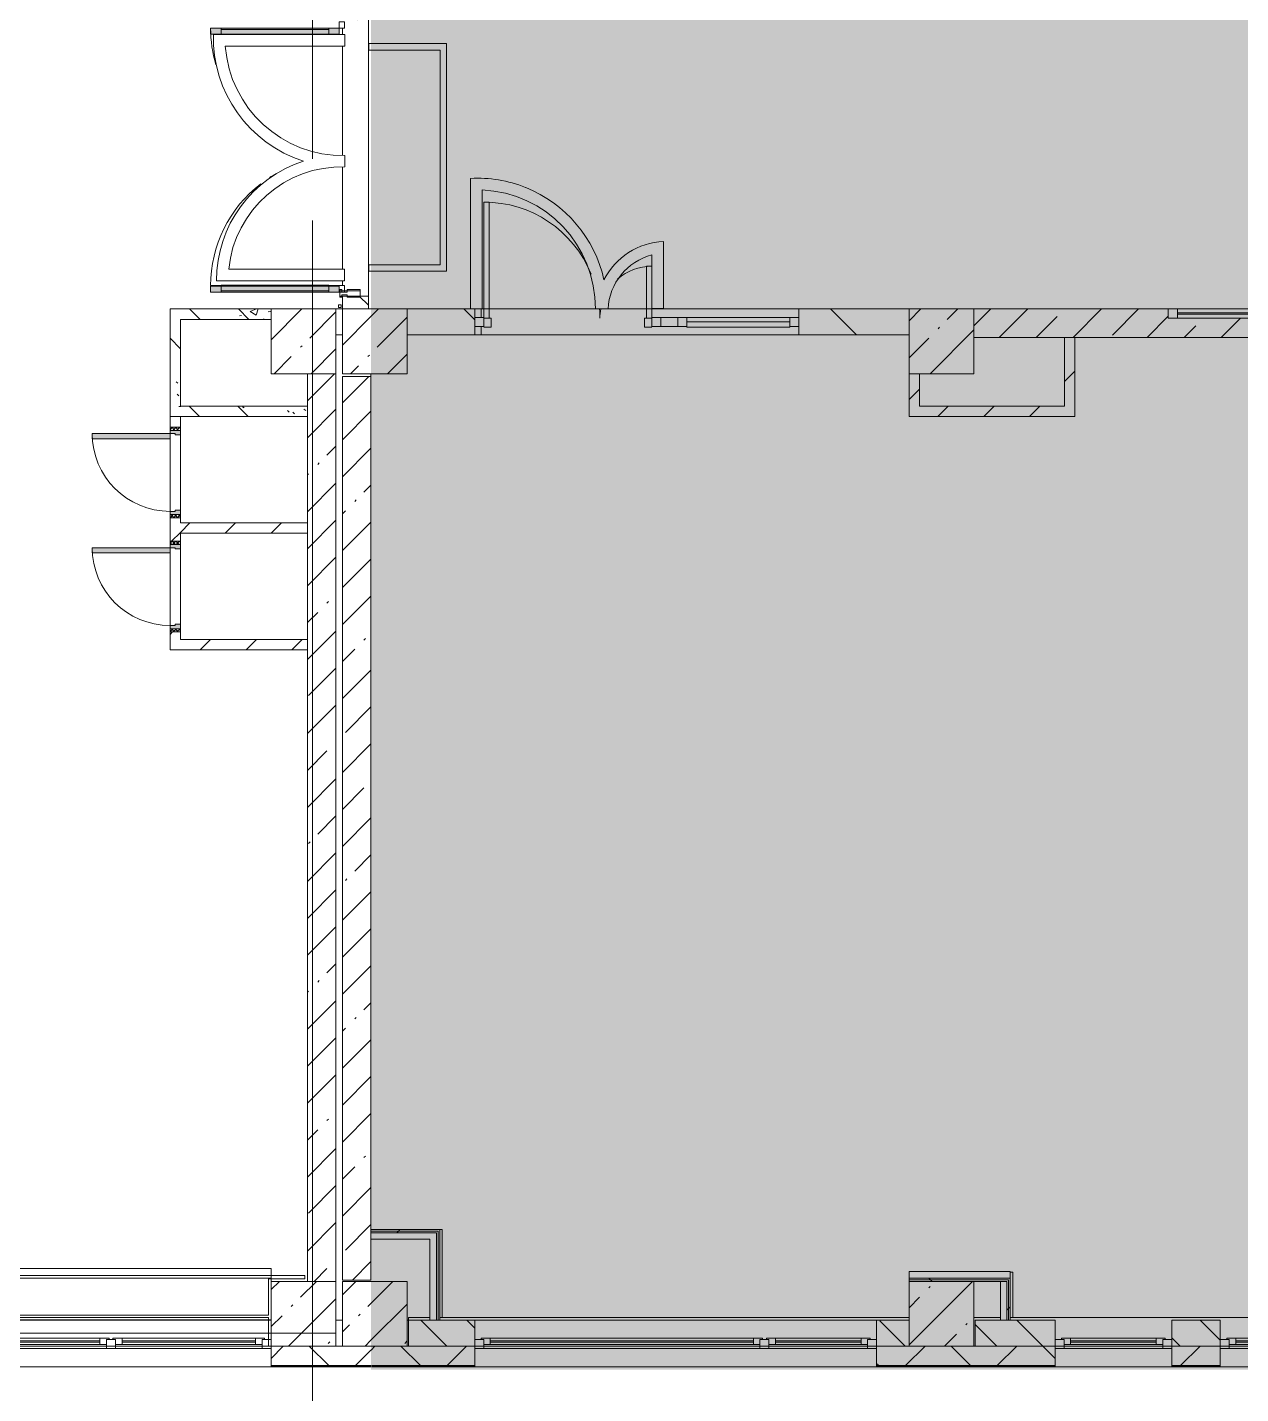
# Model space of a CAD drawing. Header units: millimetres. Extents: x 35363 to 232034, y -8553 to 29000.
# Drawn here: x 141134 to 150492, y -466 to 10073 of the extents above; entities that cross this region are included whole.
import ezdxf

# ---------------------------------------------------------------- set-up
doc = ezdxf.new("R2010")
doc.units = ezdxf.units.MM
doc.linetypes.add('Осевая', pattern=[3175, 635, -476.25, 1587.5, -476.25])
doc.layers.add('A-DETL-GENF-1', color=7, linetype='Continuous', lineweight=9, true_color=0xc0c0c0, transparency=0.4)
for name, color, linetype, lineweight, true_color in [('A-DETL-GENF-2', 7, 'Continuous', 5, 0xe2e2e2), ('A-DETL-GENF-3', 7, 'Continuous', 5, 0xaaaaaa), ('A-DETL-GENF-4', 7, 'Continuous', 5, 0xb7b7b7), ('A-DOOR-3', 7, 'Continuous', 5, 0xaaaaaa), ('A-DOOR-4', 7, 'Continuous', 5, 0xe2e2e2), ('A-DOOR-5', 7, 'Continuous', 5, 0xb7b7b7), ('A-DOOR-FRAM-4', 7, 'Continuous', 5, 0xe2e2e2), ('A-DOOR-FRAM-5', 7, 'Continuous', 5, 0xaaaaaa), ('A-FLOR-1', 7, 'Continuous', 5, 0xaaaaaa), ('A-FLOR-2', 7, 'Continuous', 5, 0xb7b7b7), ('A-GLAZ-3', 7, 'Continuous', 5, 0x737373), ('A-GLAZ-CURT-3', 7, 'Continuous', 5, 0x737373), ('A-GLAZ-CWMG-4', 7, 'Continuous', 5, 0x737373), ('A-WALL-3', 7, 'Continuous', 9, 0x737373), ('A-WALL-4', 7, 'Continuous', 5, 0x737373), ('I-WALL-1', 7, 'Continuous', 5, 0xe7e7e7), ('I-WALL-2', 7, 'Continuous', 9, 0xe7e7e7), ('I-WALL-4', 7, 'Continuous', 5, 0x737373), ('I-WALL-5', 7, 'Continuous', 5, 0x787878), ('S-COLS-2', 7, 'Continuous', 5, 0x737373)]:
    doc.layers.add(name, color=color, linetype=linetype, lineweight=lineweight, true_color=true_color)
for name, color, linetype, lineweight in [('A-GLAZ-2', 7, 'Continuous', 5), ('A-GLAZ-CWMG-2', 7, 'Continuous', 5), ('A-WALL', 7, 'Continuous', 9), ('A-WALL-2', 7, 'Continuous', 5), ('I-WALL-3', 7, 'Continuous', 5), ('S-COLS-1', 7, 'Continuous', 5), ('Оси', 7, 'Continuous', 9), ('Оси-2', 7, 'Осевая', 9)]:
    doc.layers.add(name, color=color, linetype=linetype, lineweight=lineweight)
pattern_1 = [(45, (-38790, -7650), (-285.123, 285.123), []), (45, (-38504.88, -7650), (-285.123, 285.123), [504.031, -100.806, 16.764, -84.042])]
pattern_2 = [(45, (-38790, -150), (-285.123, 285.123), []), (45, (-38504.88, -150), (-285.123, 285.123), [504.031, -100.806, 16.764, -84.042])]
pattern_3 = [(45, (105024.03, 0), (-353.5534, 353.5534), []), (135, (105024.03, 0), (-353.5534, -353.5534), [])]
pattern_4 = [(45, (105024.03, 0), (-176.7767, 176.7767), [])]
pattern_5 = [(45, (105024.03, 0), (-285.123, 285.123), []), (45, (105309.15, 0), (-285.123, 285.123), [504.031, -100.806, 16.764, -84.042])]
pattern_6 = [(135, (105024.03, 0), (-353.5534, -353.5534), [])]
pattern_7 = [(135, (105024, 0), (-377.171, -377.171), [533.4, -88.9, 17.78, -88.9]), (135, (105024, 376.94), (-377.171, -377.171), []), (50, (105024.03, 0), (637.6445, -55.7866), [66.675, -733.425]), (355, (105024, 0), (-123.349, 668.699), [53.34, -586.74]), (100.451, (105077.16, -4.65), (514.299, 612.908), [56.665, -623.315]), (46.184, (105024, 177.8), (948.776, -147.15), [100.012, -1100.137]), (96.636, (105103.1, 165.5), (830.91, 865.997), [84.998, -934.973]), (351.184, (105024, 177.8), (830.918, 865.988), [80.01, -880.11]), (21, (105112.93, 133.35), (530.6506, -357.928), [66.675, -733.425]), (326, (105112.9, 133.35), (216.308, 644.658), [53.34, -586.74]), (71.451, (105157.15, 103.5), (746.96, 286.724), [56.665, -623.315]), (37.5, (105024.03, 0), (10.8105, 295.9426), [16.764, -562.864, 16.764, -578.866, -588.962]), (37.5, (105024.03, 0), (10.8105, 295.9426), [-1175.258, 16.764, -572.198]), (7.5, (105024.03, 0), (233.8692, 350.6318), [16.764, -322.834, 16.764, -549.529, -224.472]), (7.5, (105024.03, 0), (233.8692, 350.6318), [-905.891, 16.764, -207.708]), (327.5, (104825.78, 0), (474.5678, -20.0513), [16.764, -205.486, 16.764, -676.656, -920.115]), (327.5, (104825.78, 0), (474.5678, -20.0513), [-915.67, 16.764, -903.351]), (317.5, (104736.9, 0), (518.452, 88.9934), [16.764, -272.161, 16.764, -443.738, -653.415]), (317.5, (104736.9, 0), (518.452, 88.9934), [-749.427, 16.764, -636.651])]
pattern_8 = [(135, (105024.03, 0), (-176.7767, -176.7767), [])]
pattern_9 = [(45, (105024, 0), (-530.33, 530.33), []), (135, (105024, 0), (-530.33, -530.33), [])]

# ---------------------------------------------------------------- blocks, each defined once
blk = doc.blocks.new('BSC_Колонна _Прямоугольная - 500х500-23286270-2_6_2_птичка')
at = {"layer": 'S-COLS-1'}
h = blk.add_hatch(dxfattribs=at)
h.set_pattern_fill('FP_65', color=256, style=0, pattern_type=2)
h.set_pattern_definition(pattern_1)
h.paths.add_polyline_path([(-37, -250), (-30, -250), (-30, 250), (-250, 250), (-250, -250)])
h = blk.add_hatch(dxfattribs=at)
h.set_pattern_fill('FP_65', color=256, style=0, pattern_type=2)
h.set_pattern_definition(pattern_1)
h.paths.add_polyline_path([(-30, -250), (250, -250), (250, 250), (-30, 250)])
for p, q in [((-30, 250), (-250, 250)), ((-250, 250), (-250, -250)), ((-250, -250), (-30, -250))]:
    blk.add_line(p, q, dxfattribs=at)
at = {"layer": 'S-COLS-2'}
for p, q in [((250, 250), (-30, 250)), ((250, -250), (250, 250)), ((-30, -250), (250, -250))]:
    blk.add_line(p, q, dxfattribs=at)
blk = doc.blocks.new('BSC_Колонна _Прямоугольная - 500х500-V53-2_6_2_птичка')
at = {"layer": 'S-COLS-1'}
h = blk.add_hatch(dxfattribs=at)
h.set_pattern_fill('FP_66', color=256, style=0, pattern_type=2)
h.set_pattern_definition([(45, (-43160, -7650), (-285.123, 285.123), []), (45, (-42874.88, -7650), (-285.123, 285.123), [504.031, -100.806, 16.764, -84.042])])
h.paths.add_polyline_path([(-250, -250), (250, -250), (250, 250), (-250, 250)])
at = {"layer": 'S-COLS-2'}
for p, q in [((250, 250), (-250, 250)), ((-250, 250), (-250, -250)), ((250, -250), (250, 250)), ((-250, -250), (250, -250))]:
    blk.add_line(p, q, dxfattribs=at)
blk = doc.blocks.new('BSC_Колонна _Прямоугольная - 500х500-V59-2_6_2_птичка')
at = {"layer": 'S-COLS-1'}
h = blk.add_hatch(dxfattribs=at)
h.set_pattern_fill('FP_72', color=256, style=0, pattern_type=2)
h.set_pattern_definition(pattern_2)
h.paths.add_polyline_path([(-37, -250), (-30, -250), (-30, 250), (-250, 250), (-250, -250)])
h = blk.add_hatch(dxfattribs=at)
h.set_pattern_fill('FP_72', color=256, style=0, pattern_type=2)
h.set_pattern_definition(pattern_2)
h.paths.add_polyline_path([(-6, -250), (250, -250), (250, 250), (-30, 250), (-30, -250)])
for p, q in [((-30, 250), (-250, 250)), ((-250, 250), (-250, -250)), ((-250, -250), (-30, -250))]:
    blk.add_line(p, q, dxfattribs=at)
at = {"layer": 'S-COLS-2'}
for p, q in [((250, 250), (-30, 250)), ((250, -250), (250, 250)), ((-30, -250), (250, -250))]:
    blk.add_line(p, q, dxfattribs=at)
blk = doc.blocks.new('BSC_Колонна _Прямоугольная - 500х500-V60-2_6_2_птичка')
at = {"layer": 'S-COLS-1'}
h = blk.add_hatch(dxfattribs=at)
h.set_pattern_fill('FP_73', color=256, style=0, pattern_type=2)
h.set_pattern_definition([(45, (-43160, -150), (-285.123, 285.123), []), (45, (-42874.88, -150), (-285.123, 285.123), [504.031, -100.806, 16.764, -84.042])])
h.paths.add_polyline_path([(-250, -250), (250, -250), (250, 250), (-250, 250), (-250, -86)])
at = {"layer": 'S-COLS-2'}
for p, q in [((250, 250), (-250, 250)), ((-250, 250), (-250, -250)), ((250, -250), (250, 250)), ((-250, -250), (250, -250))]:
    blk.add_line(p, q, dxfattribs=at)
blk = doc.blocks.new('120_Окно_СКБ_2Ст - 120_Окно_СКБ_2Ст 3100х2500 _мал_ створка слева-2_-22446420-2_6_2_птичка')
at = {"layer": 'A-GLAZ-3'}
for p, q in [((-1550, -127), (-1550, -57)), ((-1550, -57), (-1480, -57)), ((1550, -57), (-1550, -57)), ((-1480, -57), (-1480, -127)), ((-720, -87), (-1480, -87)), ((-1480, -87), (-1480, -127)), ((-1430, -137), (-1430, -87)), ((-770, -137), (-770, -87)), ((-720, -127), (-720, -57)), ((-720, -57), (-650, -57)), ((-720, -127), (-720, -87)), ((-650, -57), (-650, -127)), ((1480, -87), (-650, -87)), ((-650, -87), (-650, -127)), ((-600, -137), (-600, -87)), ((1430, -137), (1430, -87)), ((1480, -127), (1480, -57)), ((1480, -57), (1550, -57)), ((1480, -127), (1480, -87)), ((1550, -57), (1550, -127)), ((-1480, -127), (-1550, -127)), ((-1550, -127), (-1500, -127)), ((-1480, -127), (-1500, -127)), ((-1500, -127), (-1500, -137)), ((-1500, -137), (-700, -137)), ((-700, -137), (-1500, -137)), ((-1430, -107), (-770, -107)), ((-770, -117), (-1430, -117)), ((-650, -127), (-720, -127)), ((-700, -127), (-720, -127)), ((-700, -127), (-670, -127)), ((-700, -137), (-700, -127)), ((-650, -127), (-670, -127)), ((-670, -127), (-670, -137)), ((-670, -137), (1500, -137)), ((1500, -137), (-670, -137)), ((-600, -107), (1430, -107)), ((1430, -117), (-600, -117)), ((1550, -127), (1480, -127)), ((1500, -127), (1480, -127)), ((1500, -127), (1550, -127)), ((1500, -137), (1500, -127))]:
    blk.add_line(p, q, dxfattribs=at)
blk = doc.blocks.new('120_Окно_СКБ_2Ст - 120_Окно_СКБ_2Ст 2100х2400 _мал створка справа_-22446225-2_6_2_птичка')
at = {"layer": 'A-GLAZ-2'}
for p, q in [((-1050, -127), (-1050, -57)), ((-1050, -57), (-980, -57)), ((1050, -57), (-1050, -57)), ((-980, -57), (-980, -127)), ((150, -87), (-980, -87)), ((-980, -87), (-980, -127)), ((-930, -137), (-930, -87)), ((100, -137), (100, -87)), ((150, -127), (150, -57)), ((150, -57), (220, -57)), ((150, -127), (150, -87)), ((220, -57), (220, -127)), ((980, -87), (220, -87)), ((220, -87), (220, -127)), ((270, -137), (270, -87)), ((930, -137), (930, -87)), ((980, -127), (980, -57)), ((980, -57), (1050, -57)), ((980, -127), (980, -87)), ((1050, -57), (1050, -127)), ((-980, -127), (-1050, -127)), ((-1050, -127), (-1000, -127)), ((-980, -127), (-1000, -127)), ((-1000, -127), (-1000, -137)), ((-1000, -137), (170, -137)), ((170, -137), (-1000, -137)), ((-930, -107), (100, -107)), ((100, -117), (-930, -117)), ((220, -127), (150, -127)), ((170, -127), (150, -127)), ((170, -127), (200, -127)), ((170, -137), (170, -127)), ((220, -127), (200, -127)), ((200, -127), (200, -137)), ((200, -137), (1000, -137)), ((1000, -137), (200, -137)), ((270, -107), (930, -107)), ((930, -117), (270, -117)), ((1050, -127), (980, -127)), ((1000, -127), (980, -127)), ((1000, -127), (1050, -127)), ((1000, -137), (1000, -127))]:
    blk.add_line(p, q, dxfattribs=at)
blk = doc.blocks.new('120_Окно_СКБ_2Ст - 120_Окно_СКБ_2Ст 2100х2500 _мал створка СЛЕВА_-V96-2_6_2_птичка')
at = {"layer": 'A-GLAZ-3'}
for p, q in [((-1050, -127), (-1050, -57)), ((-1050, -57), (-980, -57)), ((1050, -57), (-1050, -57)), ((-980, -57), (-980, -127)), ((-220, -87), (-980, -87)), ((-980, -87), (-980, -127)), ((-930, -137), (-930, -87)), ((-270, -137), (-270, -87)), ((-220, -127), (-220, -57)), ((-220, -57), (-150, -57)), ((-220, -127), (-220, -87)), ((-150, -57), (-150, -127)), ((980, -87), (-150, -87)), ((-150, -87), (-150, -127)), ((-100, -137), (-100, -87)), ((930, -137), (930, -87)), ((980, -127), (980, -57)), ((980, -57), (1050, -57)), ((980, -127), (980, -87)), ((1050, -57), (1050, -127)), ((-980, -127), (-1050, -127)), ((-1050, -127), (-1000, -127)), ((-980, -127), (-1000, -127)), ((-1000, -127), (-1000, -137)), ((-1000, -137), (-200, -137)), ((-200, -137), (-1000, -137)), ((-930, -107), (-270, -107)), ((-270, -117), (-930, -117)), ((-150, -127), (-220, -127)), ((-200, -127), (-220, -127)), ((-200, -127), (-170, -127)), ((-200, -137), (-200, -127)), ((-150, -127), (-170, -127)), ((-170, -127), (-170, -137)), ((-170, -137), (1000, -137)), ((1000, -137), (-170, -137)), ((-100, -107), (930, -107)), ((930, -117), (-100, -117)), ((1050, -127), (980, -127)), ((1000, -127), (980, -127)), ((1000, -127), (1050, -127)), ((1000, -137), (1000, -127))]:
    blk.add_line(p, q, dxfattribs=at)
blk = doc.blocks.new('BSC_Колонна _Прямоугольная - 500х500-V133-2_6_2_птичка')
at = {"layer": 'S-COLS-1'}
h = blk.add_hatch(dxfattribs=at)
h.set_pattern_fill('FP_136', color=256, style=0, pattern_type=2)
h.set_pattern_definition([(45, (-38240, -150), (-285.123, 285.123), []), (45, (-37954.88, -150), (-285.123, 285.123), [504.031, -100.806, 16.764, -84.042])])
h.paths.add_polyline_path([(-250, -250), (250, -250), (250, 250), (-250, 250), (-250, -86)])
for p, q in [((250, 250), (-250, 250)), ((-250, 250), (-250, -250)), ((250, -250), (250, 250)), ((-250, -250), (250, -250))]:
    blk.add_line(p, q, dxfattribs=at)
blk = doc.blocks.new('BSC_Колонна _Прямоугольная - 500х500-V134-2_6_2_птичка')
at = {"layer": 'S-COLS-1'}
h = blk.add_hatch(dxfattribs=at)
h.set_pattern_fill('FP_137', color=256, style=0, pattern_type=2)
h.set_pattern_definition([(45, (-38240, -7650), (-285.123, 285.123), []), (45, (-37954.88, -7650), (-285.123, 285.123), [504.031, -100.806, 16.764, -84.042])])
h.paths.add_polyline_path([(-250, -250), (250, -250), (250, 250), (-250, 250), (-250, 52)])
for p, q in [((250, 250), (-250, 250)), ((-250, 250), (-250, -250)), ((250, -250), (250, 250)), ((-250, -250), (250, -250))]:
    blk.add_line(p, q, dxfattribs=at)
blk = doc.blocks.new('110_Дверь_СКБ_1Ст - д-18 700x2100h_Технический шкаф ЭОМ и СС-21511926-2_6_2_птичка')
at = {"layer": 'A-DOOR-3'}
h = blk.add_hatch(dxfattribs=at)
h.set_pattern_fill('FP_141', color=256, style=0, pattern_type=2)
h.set_pattern_definition([(135, (1951.41, 104.685), (-14.14214, -14.14214), []), (225, (1951.41, 104.685), (14.14214, -14.14214), [])])
h.paths.add_polyline_path([(337.5, -40), (362.5, -40), (362.5, 40), (337.5, 40)])
at = {"layer": 'A-DOOR-4'}
h = blk.add_hatch(color=256, dxfattribs=at)
h.paths.add_polyline_path([(-312.5, -40), (-277.5, -40), (-277.5, 0), (-287.5, 0), (-287.5, 40), (-312.5, 40)])
h.paths.add_polyline_path([(302.5, 0), (302.5, -40), (337.5, -40), (337.5, 40), (312.5, 40), (312.5, 0)])
at = {"layer": 'A-DOOR-FRAM-4'}
blk.add_hatch(color=256, dxfattribs=at).paths.add_polyline_path([(272.5, 319.6), (272.5, 40), (312.5, 40), (312.5, 640), (272.5, 640)])
at = {"layer": 'A-DOOR-FRAM-5'}
h = blk.add_hatch(dxfattribs=at)
h.set_pattern_fill('FP_142', color=256, style=0, pattern_type=2)
h.set_pattern_definition([(45, (-171.384, 104.685), (-14.1421, 14.1421), []), (135, (-171.384, 104.685), (-14.1421, -14.1421), [])])
h.paths.add_polyline_path([(-337.5, -40), (-312.5, -40), (-312.5, 40), (-337.5, 40)])
at = {"layer": 'A-DOOR-3'}
for p, q in [((312.5, 640), (272.5, 640)), ((272.5, 640), (272.5, 40)), ((312.5, 40), (312.5, 640)), ((272.5, 40), (312.5, 40))]:
    blk.add_line(p, q, dxfattribs=at)
blk.add_arc((312.5, 40), 600, 90, 180, dxfattribs=at)
at = {"layer": 'A-DOOR-FRAM-5'}
for p, q in [((-312.5, 40), (-337.5, 40)), ((-337.5, 40), (-337.5, -40)), ((-287.5, 40), (-312.5, 40)), ((-312.5, 40), (-312.5, -40)), ((-312.5, -40), (-312.5, 40)), ((-287.5, 0), (-287.5, 40)), ((-287.5, 40), (272.5, 40)), ((312.5, 40), (312.5, 0)), ((337.5, 40), (312.5, 40)), ((337.5, -40), (337.5, 40)), ((362.5, 40), (337.5, 40)), ((337.5, 40), (337.5, -40)), ((362.5, -40), (362.5, 40)), ((-337.5, -40), (-312.5, -40)), ((-312.5, -40), (-277.5, -40)), ((-277.5, 0), (-287.5, 0)), ((-277.5, -40), (-277.5, 0)), ((302.5, -40), (-277.5, -40)), ((312.5, 0), (302.5, 0)), ((302.5, 0), (302.5, -40)), ((302.5, -40), (337.5, -40)), ((337.5, -40), (362.5, -40))]:
    blk.add_line(p, q, dxfattribs=at)
blk = doc.blocks.new('120_Окно_СКБ_1Ст - 120_Окно_СКБ_1Ст 900х2500_h_-20664874-2_6_2_птичка')
at = {"layer": 'A-GLAZ-3'}
for p, q in [((-450, -127), (-450, -57)), ((-450, -57), (-380, -57)), ((450, -57), (-450, -57)), ((-380, -57), (-380, -127)), ((380, -87), (-380, -87)), ((-380, -87), (-380, -127)), ((-330, -137), (-330, -87)), ((330, -137), (330, -87)), ((380, -127), (380, -57)), ((380, -57), (450, -57)), ((380, -127), (380, -87)), ((450, -57), (450, -127)), ((-380, -127), (-450, -127)), ((-450, -127), (-400, -127)), ((-380, -127), (-400, -127)), ((-400, -127), (-400, -137)), ((-400, -137), (400, -137)), ((400, -137), (-400, -137)), ((-330, -107), (330, -107)), ((330, -117), (-330, -117)), ((450, -127), (380, -127)), ((400, -127), (380, -127)), ((400, -127), (450, -127)), ((400, -137), (400, -127))]:
    blk.add_line(p, q, dxfattribs=at)
blk = doc.blocks.new('120_Окно_СКБ_1Ст - 120_Окно_СКБ_1Ст 400х1200 EI30-24228621-2_6_2_птичка')
at = {"layer": 'A-GLAZ-3'}
for p, q in [((-600, 40), (-600, 110)), ((-600, 110), (-530, 110)), ((600, 110), (-600, 110)), ((-530, 110), (-530, 40)), ((530, 40), (530, 110)), ((530, 110), (600, 110)), ((600, 110), (600, 40)), ((-530, 40), (-600, 40)), ((-600, 40), (600, 40)), ((530, 80), (-530, 80)), ((530, 70), (-530, 70)), ((600, 40), (530, 40))]:
    blk.add_line(p, q, dxfattribs=at)
blk = doc.blocks.new('Прямоугольный импост - Импост структурный с накладкой - 160мм Темный-31239214-2_6_2_птичка')
at = {"layer": 'A-GLAZ-CWMG-2'}
for p, q in [((-50, 0), (-50, 17)), ((-50, 17), (0, 17)), ((-40, 0), (-50, 0)), ((-40, -40), (-40, 0)), ((0, 0), (-10, 0)), ((-10, 0), (-10, -40)), ((0, 17), (0, 0)), ((-50, -140), (-50, -40)), ((-50, -40), (-40, -40)), ((-10, -40), (0, -40)), ((0, -40), (0, -140)), ((0, -140), (-50, -140))]:
    blk.add_line(p, q, dxfattribs=at)
blk = doc.blocks.new('Дверь_Витражная_остекление_ - ДВН_ДАО_Главный вход_1800 в свету 5-32258809-2_6_2_птичка')
at = {"layer": 'A-DETL-GENF-2'}
for points in [[(-947.5, -1012.5), (-947.5, -20), (-992.5, -20), (-992.5, -1012.5)], [(1042.5, -1012.5), (1042.5, -20), (997.5, -20), (997.5, -1012.5)]]:
    blk.add_hatch(color=256, dxfattribs=at).paths.add_polyline_path(points)
at = {"layer": 'A-DETL-GENF-3'}
for p, q in [((-947.5, -20), (-992.5, -20)), ((-992.5, -1012.5), (-992.5, -20)), ((-947.5, -20), (-992.5, -20)), ((-992.5, -20), (-992.5, -1012.5)), ((-992.5, -100), (-947.5, -100)), ((-982.5, -932.5), (-982.5, -100)), ((-947.5, -1012.5), (-947.5, -20)), ((-947.5, -1012.5), (-947.5, -20)), ((988.5, -932.5), (988.5, -100)), ((997.5, -1012.5), (997.5, -20)), ((997.5, -20), (997.5, -1012.5)), ((1042.5, -100), (997.5, -100)), ((1032.5, -932.5), (1032.5, -100)), ((1042.5, -1012.5), (1042.5, -20)), ((1042.5, -1012.5), (1042.5, -20)), ((-992.5, -932.5), (-947.5, -932.5)), ((1042.5, -932.5), (997.5, -932.5)), ((-992.5, -1012.5), (-947.5, -1012.5)), ((-992.5, -1012.5), (-947.5, -1012.5)), ((1042.5, -1012.5), (997.5, -1012.5)), ((997.5, -1012.5), (1042.5, -1012.5))]:
    blk.add_line(p, q, dxfattribs=at)
at = {"layer": 'A-DOOR-3'}
for p, q in [((-1042.5, 20), (-992.5, 20)), ((-1042.5, -20), (-1042.5, 20)), ((-992.5, 20), (-992.5, -20)), ((992.5, 20), (1042.5, 20)), ((992.5, -20), (992.5, 20)), ((1042.5, 20), (1042.5, -20)), ((-992.5, -20), (-1042.5, -20)), ((-992.5, -1012.5), (-992.5, -20)), ((992.5, -1012.5), (992.5, -20)), ((1042.5, -20), (992.5, -20))]:
    blk.add_line(p, q, dxfattribs=at)
for centre, start, end in [((992.5, -20), 209.21115, 212.8228), ((992.5, -20), 217.57984, 270), ((-992.5, -20), 270, 286.54233)]:
    blk.add_arc(centre, 992.5, start, end, dxfattribs=at)
blk = doc.blocks.new('Прямоугольный импост - Импост структурный с накладкой - 160мм Темный-31915521-2_6_2_птичка')
at = {"layer": 'A-GLAZ-CWMG-2'}
for p, q in [((-25, 0), (-25, 17)), ((-25, 17), (25, 17)), ((-15, 0), (-25, 0)), ((-15, -40), (-15, 0)), ((25, 0), (15, 0)), ((15, 0), (15, -40)), ((25, 17), (25, 0)), ((-25, -140), (-25, -40)), ((-25, -40), (-15, -40)), ((15, -40), (25, -40)), ((25, -40), (25, -140)), ((25, -140), (-25, -140))]:
    blk.add_line(p, q, dxfattribs=at)
blk = doc.blocks.new('Прямоугольный импост - 50 x 70 мм-V207-2_6_2_птичка')
at = {"layer": 'A-GLAZ-CWMG-4'}
for p, q in [((-70, 35), (0, 35)), ((-70, -35), (-70, 35)), ((0, 35), (0, -35)), ((0, -35), (-70, -35))]:
    blk.add_line(p, q, dxfattribs=at)
blk = doc.blocks.new('Дверь_Витражная_остекление_ - ДВН_ДАО_Главный вход_1200 в свету-V208-2_6_2_птичка')
at = {"layer": 'A-DOOR-4'}
for points in [[(-647.5, 30), (-607.5, 30), (-607.5, 925), (-647.5, 925), (-647.5, 35)], [(647.5, 30), (647.5, 430), (607.5, 430), (607.5, 30)]]:
    blk.add_hatch(color=256, dxfattribs=at).paths.add_polyline_path(points)
at = {"layer": 'A-DETL-GENF-4'}
for p, q in [((-607.5, 925), (-647.5, 925)), ((-647.5, 925), (-647.5, 35)), ((-607.5, 30), (-607.5, 925)), ((647.5, 430), (607.5, 430)), ((607.5, 430), (607.5, 30)), ((647.5, 35), (647.5, 430)), ((-647.5, 30), (-607.5, 30)), ((-592.5, 30), (-647.5, 30)), ((-592.5, -40), (-592.5, 30)), ((592.5, -40), (592.5, 30)), ((592.5, 30), (647.5, 30)), ((607.5, 30), (647.5, 30)), ((-647.5, -40), (-592.5, -40)), ((647.5, -40), (592.5, -40))]:
    blk.add_line(p, q, dxfattribs=at)
at = {"layer": 'A-DOOR-5'}
for p, q in [((-647.5, 925), (-647.5, 35)), ((647.5, 430), (647.5, 35))]:
    blk.add_line(p, q, dxfattribs=at)
for centre, radius, start, end in [((-647.5, 30), 895, 22.29231, 90), ((647.5, 30), 400, 90, 131.44756), ((-647.5, 30), 895, 360, 4.55581), ((647.5, 30), 400, 169.71082, 180)]:
    blk.add_arc(centre, radius, start, end, dxfattribs=at)
blk = doc.blocks.new('Системная панель - Стемалит - 40мм-V209-2_6_2_птичка')
at = {"layer": 'A-GLAZ-CURT-3'}
for p, q in [((65, 35), (-65, 35)), ((-65, 35), (-65, -35)), ((65, -35), (65, 35)), ((-65, -35), (65, -35))]:
    blk.add_line(p, q, dxfattribs=at)
blk = doc.blocks.new('Прямоугольный импост - 50 x 70 мм-V210-2_6_2_птичка')
at = {"layer": 'A-GLAZ-CWMG-4'}
for p, q in [((-35, 35), (35, 35)), ((-35, -35), (-35, 35)), ((35, 35), (35, -35)), ((35, -35), (-35, -35))]:
    blk.add_line(p, q, dxfattribs=at)
blk = doc.blocks.new('Прямоугольный импост - 50 x 70 мм-V211-2_6_2_птичка')
at = {"layer": 'A-GLAZ-CWMG-4'}
for p, q in [((0, 35), (-70, 35)), ((-70, 35), (-70, -35)), ((0, -35), (0, 35)), ((-70, -35), (0, -35))]:
    blk.add_line(p, q, dxfattribs=at)
blk = doc.blocks.new('Системная панель - Стекло - 40мм-V212-2_6_2_птичка')
at = {"layer": 'A-GLAZ-CURT-3'}
for p, q in [((397.5, 0), (-397.5, 0)), ((-397.5, 0), (-397.5, -40)), ((397.5, -40), (397.5, 0)), ((-397.5, -40), (397.5, -40))]:
    blk.add_line(p, q, dxfattribs=at)
blk = doc.blocks.new('Прямоугольный импост - 50 x 70 мм-V213-2_6_2_птичка')
at = {"layer": 'A-GLAZ-CWMG-4'}
for p, q in [((-35, 35), (35, 35)), ((-35, -35), (-35, 35)), ((35, 35), (35, -35)), ((35, -35), (-35, -35))]:
    blk.add_line(p, q, dxfattribs=at)
blk = doc.blocks.new('Прямоугольный импост - 50 x 70 мм-V214-2_6_2_птичка')
at = {"layer": 'A-GLAZ-CWMG-4'}
blk.add_line((41991, 7835), (41196, 7835), dxfattribs=at)
blk = doc.blocks.new('Зашивка приборов отопления25 - Зашивка приборов отопления-33322064-2_6_2_птичка')
at = {"layer": 'A-WALL-2'}
for p, q in [((36640, 23400), (34540, 23400)), ((34540, 23104), (34540, 23079)), ((34540, 23079), (36640, 23079)), ((36640, 23079), (34540, 23079)), ((34540, 23079), (34540, 23004)), ((34540, 23004), (36640, 23004))]:
    blk.add_line(p, q, dxfattribs=at)

msp = doc.modelspace()

# ---------------------------------------------------------------- hatches: boundary and pattern name
at = {"layer": 'A-DETL-GENF-1'}
msp.add_hatch(color=256, dxfattribs=at).paths.add_polyline_path([(180884, -280), (180884, 3300), (189884, 3300), (189884, 27350), (146934, 27350), (146934, 23778), (143784, 23778), (143784, -280), (180220.8, -280)])
at = {"layer": 'A-WALL-2'}
h = msp.add_hatch(dxfattribs=at)
h.set_pattern_fill('FP_93', color=256, style=0, pattern_type=2)
h.set_pattern_definition(pattern_8)
h.paths.add_polyline_path([(147684, -100), (147934, -100), (147934, 100), (147684, 96.3), (147684, 64.1)])
h.paths.add_polyline_path([(144584, -100), (144584, 100), (144074, 100), (144074, -100)])
h = msp.add_hatch(dxfattribs=at)
h.set_pattern_fill('FP_93', color=256, style=0, pattern_type=2)
h.set_pattern_definition(pattern_8)
h.paths.add_polyline_path([(149960.4, -100), (150334, -100), (150334, 100), (149960.4, 100)])
h.paths.add_polyline_path([(148444, -100), (149060.4, -100), (149060.4, 100), (148444, 100), (148444, 64.1)])
h = msp.add_hatch(dxfattribs=at)
h.set_pattern_fill('FP_83', color=256, style=0, pattern_type=2)
h.set_pattern_definition(pattern_3)
h.paths.add_polyline_path([(138034, -250), (138894, -250), (138894, -100), (138034, -100)])
h.paths.add_polyline_path([(143784, -250), (143784, -100), (143014, -100), (143014, -250), (143776.7, -250)])
h.paths.add_polyline_path([(134665.6, -250), (135934, -250), (135934, -100), (134233.8, -100), (134233.8, -250)])
h.paths.add_polyline_path([(140132.3, -250), (140914, -250), (140914, -100), (139794, -100), (139794, -250)])
h.paths.add_polyline_path([(131433.8, -250), (131433.8, -100), (129834, -100), (129834, -250), (131184, -250)])
h.paths.add_polyline_path([(123834, -250), (123834, -100), (123184, -100), (123184, -250), (123732.4, -250)])
h.paths.add_polyline_path([(121910.2, -250), (122284, -250), (122284, -100), (121134, -100), (121134, -250)])
h.paths.add_polyline_path([(127376.8, -250), (127734, -250), (127734, -100), (126634, -100), (126634, -250)])
h.paths.add_polyline_path([(118034, -250), (118034, -100), (116684, -100), (116684, -250), (117354.7, -250)])
h.paths.add_polyline_path([(112799.2, -250), (113584, -250), (113584, -100), (109654, -100), (109654, -250), (110976.9, -250)])
h.paths.add_polyline_path([(108754, -250), (108754, -100), (104764, -100), (104764, -250), (108699.2, -250)])
h = msp.add_hatch(dxfattribs=at)
h.set_pattern_fill('FP_83', color=256, style=0, pattern_type=2)
h.set_pattern_definition(pattern_3)
h.paths.add_polyline_path([(180724, -250), (180724, -100), (176584, -100), (176584, -250), (180220.8, -250)])
h.paths.add_polyline_path([(174754.2, -250), (175684, -250), (175684, -100), (172084, -100), (172084, -250), (172932, -250)])
h.paths.add_polyline_path([(163834, -250), (163834, -100), (163084, -100), (163084, -250), (163820.9, -250)])
h.paths.add_polyline_path([(167084, -250), (167084, -100), (165934, -100), (165934, -250), (166554.3, -250)])
h.paths.add_polyline_path([(170934, -250), (171184, -250), (171184, -100), (170184, -100), (170184, -250), (170434, -250)])
h.paths.add_polyline_path([(161998.7, -250), (162184, -250), (162184, -100), (161434, -100), (161434, -250)])
h.paths.add_polyline_path([(156934, -250), (158334, -250), (158334, -100), (156934, -100)])
h.paths.add_polyline_path([(153834, -250), (153834, -100), (152434, -100), (152434, -250), (152887.7, -250)])
h.paths.add_polyline_path([(150334, -250), (150334, -100), (149960.4, -100), (149960.4, -250)])
h.paths.add_polyline_path([(149060.4, -250), (149060.4, -100), (147684, -100), (147684, -250), (148434, -250)])
h.paths.add_polyline_path([(144094.9, -250), (144584, -250), (144584, -100), (143784, -100), (143788, -250), (144064, -250)])
at = {"layer": 'I-WALL-1'}
msp.add_hatch(color=256, dxfattribs=at).paths.add_polyline_path([(148689, 100), (148689, 400), (148639, 400), (148639, 100)])
at = {"layer": 'I-WALL-2'}
for points in [[(144239, 725), (144289, 725), (144289, 775), (143784, 775), (143784, 725), (143915.6, 725)], [(144289, 100), (144289, 725), (144239, 725), (144239, 100)], [(148714, 425), (148714, 475), (147934, 475), (147934, 425)]]:
    msp.add_hatch(color=256, dxfattribs=at).paths.add_polyline_path(points)
at = {"layer": 'I-WALL-3'}
h = msp.add_hatch(dxfattribs=at)
h.set_pattern_fill('FP_94', color=256, style=0, pattern_type=2)
h.set_pattern_definition(pattern_6)
h.paths.add_polyline_path([(143564, 7900), (143764, 7900), (143764, 8000), (143564, 8000)])
h.paths.add_polyline_path([(143564, 10130), (143764, 10130), (143764, 10230), (143564, 10230)])
h = msp.add_hatch(dxfattribs=at)
h.set_pattern_fill('FP_94', color=256, style=0, pattern_type=2)
h.set_pattern_definition(pattern_6)
h.paths.add_polyline_path([(143514, 7700), (143564, 7702.2), (143564, 7900), (143514, 7900), (143514, 7702.2)])
h = msp.add_hatch(dxfattribs=at)
h.set_pattern_fill('FP_94', color=256, style=0, pattern_type=2)
h.set_pattern_definition(pattern_6)
h.paths.add_polyline_path([(144064, 7700), (144585, 7700), (144585, 7900), (144064, 7900), (144064, 7826.9)])
h.paths.add_polyline_path([(147085, 7700), (147934, 7700), (147934, 7900), (147085, 7900)])
h = msp.add_hatch(dxfattribs=at)
h.set_pattern_fill('FP_91', color=256, style=0, pattern_type=2)
h.set_pattern_definition(pattern_5)
h.paths.add_polyline_path([(152434, 7680), (152434, 7900), (151134, 7900), (151134, 7830), (149934, 7830), (149934, 7900), (148434, 7900), (148434, 7680), (151884, 7680)])
h = msp.add_hatch(dxfattribs=at)
h.set_pattern_fill('FP_95', color=256, style=0, pattern_type=2)
h.set_pattern_definition(pattern_4)
h.paths.add_polyline_path([(149214, 7070), (149214, 7680), (149134, 7680), (149134, 7070)])
h = msp.add_hatch(dxfattribs=at)
h.set_pattern_fill('FP_91', color=256, style=0, pattern_type=2)
h.set_pattern_definition(pattern_5)
h.paths.add_polyline_path([(143294, 400), (143514, 400), (143514, 7400), (143294, 7400), (143294, 1239.2)])
h = msp.add_hatch(dxfattribs=at)
h.set_pattern_fill('FP_91', color=256, style=0, pattern_type=2)
h.set_pattern_definition(pattern_5)
h.paths.add_polyline_path([(143776.7, 410), (143784, 410), (143784, 7380), (143564, 7380), (143564, 410)])
h = msp.add_hatch(dxfattribs=at)
h.set_pattern_fill('FP_95', color=256, style=0, pattern_type=2)
h.set_pattern_definition(pattern_4)
h.paths.add_polyline_path([(148014, 7150), (148014, 7400), (147934, 7400), (147934, 7150)])
h = msp.add_hatch(dxfattribs=at)
h.set_pattern_fill('FP_95', color=256, style=0, pattern_type=2)
h.set_pattern_definition(pattern_4)
h.paths.add_polyline_path([(142234, 5270), (142314, 5270), (142314, 5409), (142234, 5409)])
h.paths.add_polyline_path([(142314, 6109), (142314, 6289), (142234, 6289), (142234, 6109)])
h.paths.add_polyline_path([(142234, 6989), (142314, 6989), (142314, 7070), (142234, 7070)])
h = msp.add_hatch(dxfattribs=at)
h.set_pattern_fill('FP_95', color=256, style=0, pattern_type=2)
h.set_pattern_definition(pattern_4)
h.paths.add_polyline_path([(149134, 7070), (149134, 7150), (147934, 7150), (147934, 7070)])
h = msp.add_hatch(dxfattribs=at)
h.set_pattern_fill('FP_95', color=256, style=0, pattern_type=2)
h.set_pattern_definition(pattern_4)
h.paths.add_polyline_path([(143294, 6170), (143294, 6250), (142314, 6250), (142314, 6170), (142865.6, 6170)])
h = msp.add_hatch(dxfattribs=at)
h.set_pattern_fill('FP_95', color=256, style=0, pattern_type=2)
h.set_pattern_definition(pattern_4)
h.paths.add_polyline_path([(143294, 5270), (143294, 5350), (142314, 5350), (142314, 5270)])
h = msp.add_hatch(dxfattribs=at)
h.set_pattern_fill('FP_183', color=256, style=0, pattern_type=2)
h.set_pattern_definition(pattern_9)
h.paths.add_polyline_path([(144301.5, 787.5), (144314, 787.5), (144314, 800), (143784, 800), (143784, 787.5), (143923.8, 787.5)])
h = msp.add_hatch(dxfattribs=at)
h.set_pattern_fill('FP_183', color=256, style=0, pattern_type=2)
h.set_pattern_definition(pattern_9)
h.paths.add_polyline_path([(144289, 775), (144301.5, 775), (144301.5, 787.5), (143784, 787.5), (143784, 775), (143922.2, 775)])
h = msp.add_hatch(dxfattribs=at)
h.set_pattern_fill('FP_183', color=256, style=0, pattern_type=2)
h.set_pattern_definition(pattern_9)
h.paths.add_polyline_path([(148701.5, 412.5), (148714, 412.5), (148714, 425), (147934, 425), (147934, 412.5)])
h = msp.add_hatch(dxfattribs=at)
h.set_pattern_fill('FP_183', color=256, style=0, pattern_type=2)
h.set_pattern_definition(pattern_9)
h.paths.add_polyline_path([(148689, 400), (148701.5, 400), (148701.5, 412.5), (147934, 412.5), (147934, 400), (148639, 400)])
h = msp.add_hatch(dxfattribs=at)
h.set_pattern_fill('FP_183', color=256, style=0, pattern_type=2)
h.set_pattern_definition(pattern_9)
h.paths.add_polyline_path([(148689, 100), (148701.5, 100), (148701.5, 400), (148689, 400), (148689, 193.3)])
h = msp.add_hatch(dxfattribs=at)
h.set_pattern_fill('FP_183', color=256, style=0, pattern_type=2)
h.set_pattern_definition(pattern_9)
h.paths.add_polyline_path([(148701.5, 100), (148714, 100), (148714, 412.5), (148701.5, 412.5), (148701.5, 194.5)])
at = {"layer": 'I-WALL-5'}
h = msp.add_hatch(dxfattribs=at)
h.set_pattern_fill('FP_100', color=256, style=0, pattern_type=2)
h.set_pattern_definition(pattern_7)
h.paths.add_polyline_path([(142314, 7150), (142314, 7900), (142234, 7900), (142234, 7150)])
h = msp.add_hatch(dxfattribs=at)
h.set_pattern_fill('FP_100', color=256, style=0, pattern_type=2)
h.set_pattern_definition(pattern_7)
h.paths.add_polyline_path([(142865.6, 7820), (143014, 7820), (143014, 7900), (142314, 7900), (142314, 7820)])
h = msp.add_hatch(dxfattribs=at)
h.set_pattern_fill('FP_100', color=256, style=0, pattern_type=2)
h.set_pattern_definition(pattern_7)
h.paths.add_polyline_path([(142314, 7070), (143294, 7070), (143294, 7150), (142234, 7150), (142234, 7070)])

# ---------------------------------------------------------------- linework, layer by layer
at = {"layer": 'A-FLOR-1'}
for p, q in [((143582.4, 10018), (142568.7, 10018)), ((143564, 10065), (143564, 10018)), ((143582.4, 9928), (143582.4, 10018)), ((142660.7, 9928), (143582.4, 9928)), ((143564, 9928), (143564, 9083.9)), ((143766.8, 9947.2), (143766.8, 9897.2)), ((143582.4, 8996.7), (143582.4, 9083.1)), ((143564, 8996.1), (143564, 8208)), ((143766.8, 8241.3), (143766.8, 8191.3)), ((142592, 8118), (143581, 8118)), ((143581, 8208), (142686.6, 8208)), ((143564, 8118), (143564, 8080)), ((143581, 8118), (143581, 8208)), ((143274, 445), (140914, 445)), ((143274, 420), (143274, 445)), ((142994, 140), (142994, 420)), ((142994, 420), (143274, 420)), ((140914, 140), (142994, 140)), ((142994, 100), (143014, 100)), ((143514, 100), (143564, 100))]:
    msp.add_line(p, q, dxfattribs=at)
for centre, radius, start, end in [((143568.4, 9993), 1000, 178.56746, 252.28756), ((143568.4, 9993), 910, 184.09604, 270.88287), ((143561, 8118), 969, 107.84035, 180), ((143561, 8118), 879, 88.60541, 174.12324)]:
    msp.add_arc(centre, radius, start, end, dxfattribs=at)
at = {"layer": 'A-FLOR-2'}
for p, q in [((144366.8, 9947.2), (143766.8, 9947.2)), ((144366.8, 8191.3), (144366.8, 9947.2)), ((143766.8, 9897.2), (144316.8, 9897.2)), ((144316.8, 9897.2), (144316.8, 8241.3)), ((144552.1, 8907.6), (144552.1, 7900)), ((144642.1, 7900), (144642.1, 8818.2)), ((146041, 7903), (146041, 8421.4)), ((144316.8, 8241.3), (143766.8, 8241.3)), ((145951, 8317.2), (145951, 7903)), ((143766.8, 8191.3), (144366.8, 8191.3)), ((147085, 7900), (144585, 7900)), ((144634, 7900), (144634, 7835)), ((144642.1, 7900), (145514.6, 7900)), ((145612.6, 7900), (147085, 7900)), ((145951, 7903), (146041, 7903)), ((144634, 7765), (144634, 7700)), ((143784, 7400), (143784, 7380)), ((144314, 800), (144334, 800)), ((144334, 800), (144334, 120)), ((148714, 470), (148734, 470)), ((148734, 470), (148734, 120)), ((144064, 100), (144074, 100))]:
    msp.add_line(p, q, dxfattribs=at)
for centre, radius, start, end in [((144604.6, 7909), 1000, 68.22304, 93.01125), ((144604.6, 7909), 910, 359.43333, 87.64026), ((144604.6, 7909), 1000, 12.44956, 68.09182), ((146066, 7878), 544, 92.63401, 153.04618), ((146066, 7878), 454, 104.67311, 177.22246)]:
    msp.add_arc(centre, radius, start, end, dxfattribs=at)
at = {"layer": 'A-WALL'}
for p, q in [((142314, 7070), (142234, 7070)), ((143294, 7070), (143294, 7150)), ((143294, 6170), (143294, 6250)), ((143294, 5270), (143294, 5350)), ((143014, -250), (143784, -250)), ((143014, -253), (143784, -253))]:
    msp.add_line(p, q, dxfattribs=at)
at = {"layer": 'A-WALL-2'}
for p, q in [((143553.5, 7931), (143533.5, 7931)), ((143533.5, 7931), (143533.5, 7911)), ((143533.5, 7911), (143553.5, 7911)), ((143553.5, 7911), (143553.5, 7931)), ((138634, 100), (142994, 100)), ((140914, -100), (143014, -100)), ((143014, -100), (143014, -258)), ((143564, -100), (143514, -100)), ((143784, -258), (126634, -258))]:
    msp.add_line(p, q, dxfattribs=at)
at = {"layer": 'A-WALL-3'}
for p, q in [((149214, 7680), (149134, 7680)), ((143784, 800), (143784, 725)), ((143784, 787.5), (144301.5, 787.5)), ((143784, 775), (144289, 775)), ((144289, 775), (144289, 100)), ((144301.5, 787.5), (144301.5, 100)), ((148714, 425), (147934, 425)), ((148701.5, 412.5), (147934, 412.5)), ((148689, 400), (148639, 400)), ((148689, 100), (148689, 400)), ((148701.5, 100), (148701.5, 412.5)), ((144074, -100), (144584, -100)), ((147684, -100), (147934, -100)), ((148444, -100), (149060.4, -100)), ((149960.4, -100), (150334, -100)), ((143787.6, -253), (144584, -253)), ((143788, -250), (144584, -250)), ((147684, -250), (149060.4, -250)), ((147684, -253), (149060.4, -253)), ((149960.4, -250), (150334, -250)), ((149960.4, -253), (150334, -253))]:
    msp.add_line(p, q, dxfattribs=at)
at = {"layer": 'A-WALL-4'}
for p, q in [((144074, 100), (144074, -100)), ((144074, 100), (147934, 100)), ((144584, -258), (144584, 100)), ((147684, 96.3), (147684, -258)), ((149060.4, 100), (148444, 100)), ((148444, 100), (148444, -100)), ((149060.4, -258), (149060.4, 100)), ((150334, 100), (149960.4, 100)), ((149960.4, 100), (149960.4, -258)), ((150334, -258), (150334, 100)), ((144064, -100), (144074, -100)), ((148434, -100), (149960.4, -100)), ((163084, -258), (143786.9, -258))]:
    msp.add_line(p, q, dxfattribs=at)
at = {"layer": 'I-WALL-3'}
for p, q in [((143764, 10230), (143764, 7900)), ((143564, 10018), (143564, 10065)), ((143564, 9083.9), (143564, 9928)), ((143564, 8208), (143564, 8996.1)), ((143564, 8080), (143564, 8118)), ((143764, 8000), (143564, 8000)), ((143564, 8000), (143564, 7900)), ((143014, 7900), (142234, 7900)), ((142234, 7900), (142234, 6989)), ((142314, 7820), (143014, 7820)), ((142314, 7150), (142314, 7820)), ((143564, 7900), (143514, 7900)), ((143514, 7700), (143564, 7700)), ((143294, 7400), (143294, 7150)), ((143514, 400), (143514, 7400)), ((143784, 7380), (143564, 7380)), ((143564, 7380), (143564, 410)), ((143294, 7150), (142314, 7150)), ((142314, 7070), (143294, 7070)), ((142314, 6989), (142314, 7070)), ((143294, 7070), (143294, 6250)), ((142234, 6289), (142234, 6109)), ((142314, 6250), (142314, 6289)), ((143294, 6250), (142314, 6250)), ((142314, 6109), (142314, 6170)), ((142314, 6170), (143294, 6170)), ((143294, 6170), (143294, 5350)), ((142234, 5409), (142234, 5270)), ((142314, 5350), (142314, 5409)), ((142234, 5270), (143294, 5270)), ((143294, 5350), (142314, 5350)), ((143294, 5270), (143294, 400)), ((143564, 410), (143784, 410)), ((140913.3, 120), (142994, 120)), ((142994, -100), (142994, 120))]:
    msp.add_line(p, q, dxfattribs=at)
at = {"layer": 'I-WALL-4'}
for p, q in [((144585, 7900), (144064, 7900)), ((144585, 7700), (144585, 7900)), ((147085, 7900), (147085, 7700)), ((147085, 7900), (147934, 7900)), ((149934, 7900), (148434, 7900)), ((147934, 7700), (144064, 7700)), ((148434, 7680), (149134, 7680)), ((149134, 7680), (149134, 7150)), ((149214, 7070), (149214, 7680)), ((149214, 7680), (151804, 7680)), ((143784, 800), (143784, 7380)), ((147934, 7400), (147934, 7070)), ((148014, 7150), (148014, 7400)), ((147934, 7070), (149214, 7070)), ((149134, 7150), (148014, 7150)), ((144314, 800), (143784, 800)), ((144314, 100), (144314, 800)), ((143784, 410), (143784, 725)), ((143784, 725), (144239, 725)), ((144239, 725), (144239, 100)), ((148714, 475), (147934, 475)), ((147934, 475), (147934, 400)), ((148714, 100), (148714, 475)), ((148434, 400), (148639, 400)), ((148639, 400), (148639, 100)), ((144074, 120), (144239, 120)), ((144074, 120), (144074, 100)), ((144313.6, 120), (147929.3, 120)), ((148434, 120), (148639, 120)), ((148713.2, 120), (152434, 120)), ((147684, -100), (144584, -100)), ((152434, -100), (150334, -100))]:
    msp.add_line(p, q, dxfattribs=at)
at = {"layer": 'Оси'}
for p, q in [((143334, -4552.8), (143334, 7947.2)), ((131014, 0), (143514, 0))]:
    msp.add_line(p, q, dxfattribs=at)
at = {"layer": 'Оси-2'}
msp.add_line((143334, 7947.2), (143334, 11277.7), dxfattribs=at)

# ---------------------------------------------------------------- block references
at = {"layer": 'A-DOOR-3'}
for name, p, rotation in [('Дверь_Витражная_остекление_ - ДВН_ДАО_Главный вход_1800 в свету 5-32258809-2_6_2_птичка', (143560, 9072.5), 269.9999999999999), ('110_Дверь_СКБ_1Ст - д-18 700x2100h_Технический шкаф ЭОМ и СС-21511926-2_6_2_птичка', (142274, 6626.5), 89.99999999999991), ('110_Дверь_СКБ_1Ст - д-18 700x2100h_Технический шкаф ЭОМ и СС-21511926-2_6_2_птичка', (142274, 5746.5), 89.99999999999991)]:
    msp.add_blockref(name, p, dxfattribs=dict(at, rotation=rotation))
at = {"layer": 'A-DOOR-5'}
msp.add_blockref('Дверь_Витражная_остекление_ - ДВН_ДАО_Главный вход_1200 в свету-V208-2_6_2_птичка', (145302.5, 7800), dxfattribs=at)
at = {"layer": 'A-GLAZ-2', "rotation": 180}
msp.add_blockref('120_Окно_СКБ_2Ст - 120_Окно_СКБ_2Ст 2100х2400 _мал створка справа_-22446225-2_6_2_птичка', (141964, -175), dxfattribs=at)
at = {"layer": 'A-GLAZ-3'}
msp.add_blockref('120_Окно_СКБ_1Ст - 120_Окно_СКБ_1Ст 400х1200 EI30-24228621-2_6_2_птичка', (150534, 7790), dxfattribs=at)
at = {"layer": 'A-GLAZ-3', "rotation": 180}
for name, p in [('120_Окно_СКБ_2Ст - 120_Окно_СКБ_2Ст 3100х2500 _мал_ створка слева-2_-22446420-2_6_2_птичка', (146134, -175)), ('120_Окно_СКБ_1Ст - 120_Окно_СКБ_1Ст 900х2500_h_-20664874-2_6_2_птичка', (149510.4, -175)), ('120_Окно_СКБ_2Ст - 120_Окно_СКБ_2Ст 2100х2500 _мал створка СЛЕВА_-V96-2_6_2_птичка', (151384, -175))]:
    msp.add_blockref(name, p, dxfattribs=at)
at = {"layer": 'A-GLAZ-CURT-3'}
for name, p in [('Системная панель - Стемалит - 40мм-V209-2_6_2_птичка', (146085, 7800)), ('Системная панель - Стекло - 40мм-V212-2_6_2_птичка', (146617.5, 7800))]:
    msp.add_blockref(name, p, dxfattribs=at)
at = {"layer": 'A-GLAZ-CWMG-2', "extrusion": (0, 0, -1), "rotation": 270.0000000000001}
for name, p in [('Прямоугольный импост - Импост структурный с накладкой - 160мм Темный-31239214-2_6_2_птичка', (-143560, 8000)), ('Прямоугольный импост - Импост структурный с накладкой - 160мм Темный-31915521-2_6_2_птичка', (-143560, 8015))]:
    msp.add_blockref(name, p, dxfattribs=at)
at = {"layer": 'A-GLAZ-CWMG-4', "rotation": 180}
msp.add_blockref('Прямоугольный импост - 50 x 70 мм-V211-2_6_2_птичка', (144585, 7800), dxfattribs=at)
at = {"layer": 'A-GLAZ-CWMG-4', "extrusion": (0, 0, -1), "rotation": 180}
for name, p in [('Прямоугольный импост - 50 x 70 мм-V210-2_6_2_птичка', (-145985, 7800)), ('Прямоугольный импост - 50 x 70 мм-V213-2_6_2_птичка', (-146185, 7800)), ('Прямоугольный импост - 50 x 70 мм-V207-2_6_2_птичка', (-147085, 7800))]:
    msp.add_blockref(name, p, dxfattribs=at)
at = {"layer": 'A-GLAZ-CWMG-4'}
msp.add_blockref('Прямоугольный импост - 50 x 70 мм-V214-2_6_2_птичка', (105024, 0), dxfattribs=at)
at = {"layer": 'A-WALL-2', "rotation": 180}
msp.add_blockref('Зашивка приборов отопления25 - Зашивка приборов отопления-33322064-2_6_2_птичка', (177554, 23504), dxfattribs=at)
at = {"layer": 'S-COLS-1'}
for name, p in [('BSC_Колонна _Прямоугольная - 500х500-V134-2_6_2_птичка', (143264, 7650)), ('BSC_Колонна _Прямоугольная - 500х500-V133-2_6_2_птичка', (143264, 150))]:
    msp.add_blockref(name, p, dxfattribs=at)
at = {"layer": 'S-COLS-2'}
for name, p in [('BSC_Колонна _Прямоугольная - 500х500-23286270-2_6_2_птичка', (143814, 7650)), ('BSC_Колонна _Прямоугольная - 500х500-V53-2_6_2_птичка', (148184, 7650)), ('BSC_Колонна _Прямоугольная - 500х500-V59-2_6_2_птичка', (143814, 150)), ('BSC_Колонна _Прямоугольная - 500х500-V60-2_6_2_птичка', (148184, 150))]:
    msp.add_blockref(name, p, dxfattribs=at)

doc.saveas('drawing.dxf')
